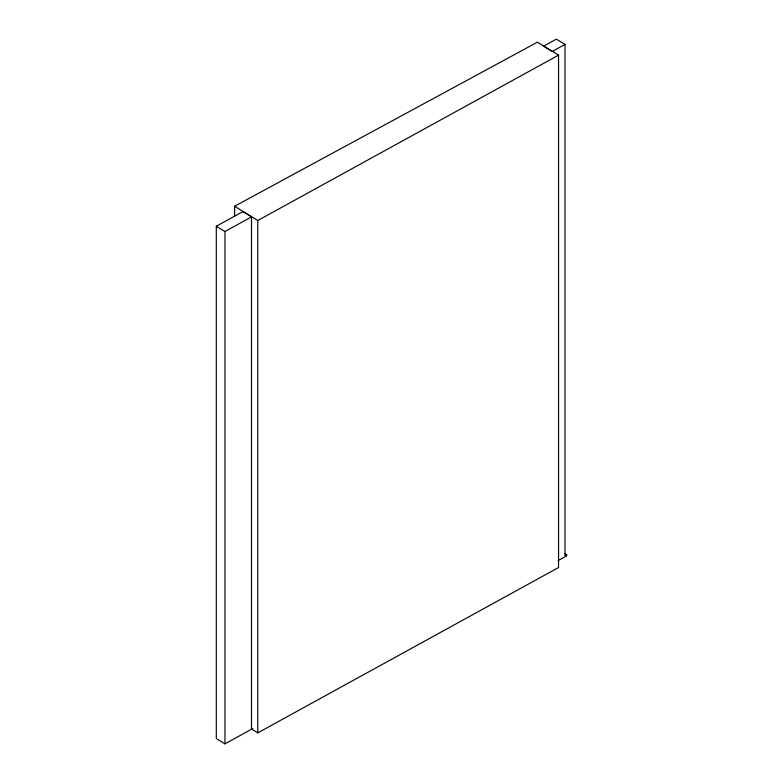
<?xml version="1.0" encoding="UTF-8"?>
<svg xmlns="http://www.w3.org/2000/svg" width="783" height="783" viewBox="0 0 783 783"><rect width="100%" height="100%" fill="white"/><g stroke="black" fill="none" stroke-linecap="round" stroke-linejoin="round"><path stroke-width="1.17" d="M252.733 728.572L224.966 743.85L216.304 738.604L216.304 226.248L242.916 211.606L251.5 216.891L251.5 729.002L257.773 732.868L558.553 567.518L558.553 55.162L537.441 42.165L234.597 206.242L234.597 216.01M216.304 226.248L224.966 231.494L251.5 216.891M565.023 44.396L552.162 51.472L543.578 46.187L556.361 39.15L565.023 44.396L565.023 555.724L566.696 554.804L566.696 555.832L558.152 560.54M234.597 206.242L257.773 220.503L558.553 55.162M564.768 553.64L566.696 554.804M257.773 220.503L257.773 732.868M224.966 231.494L224.966 743.85"/></g></svg>
